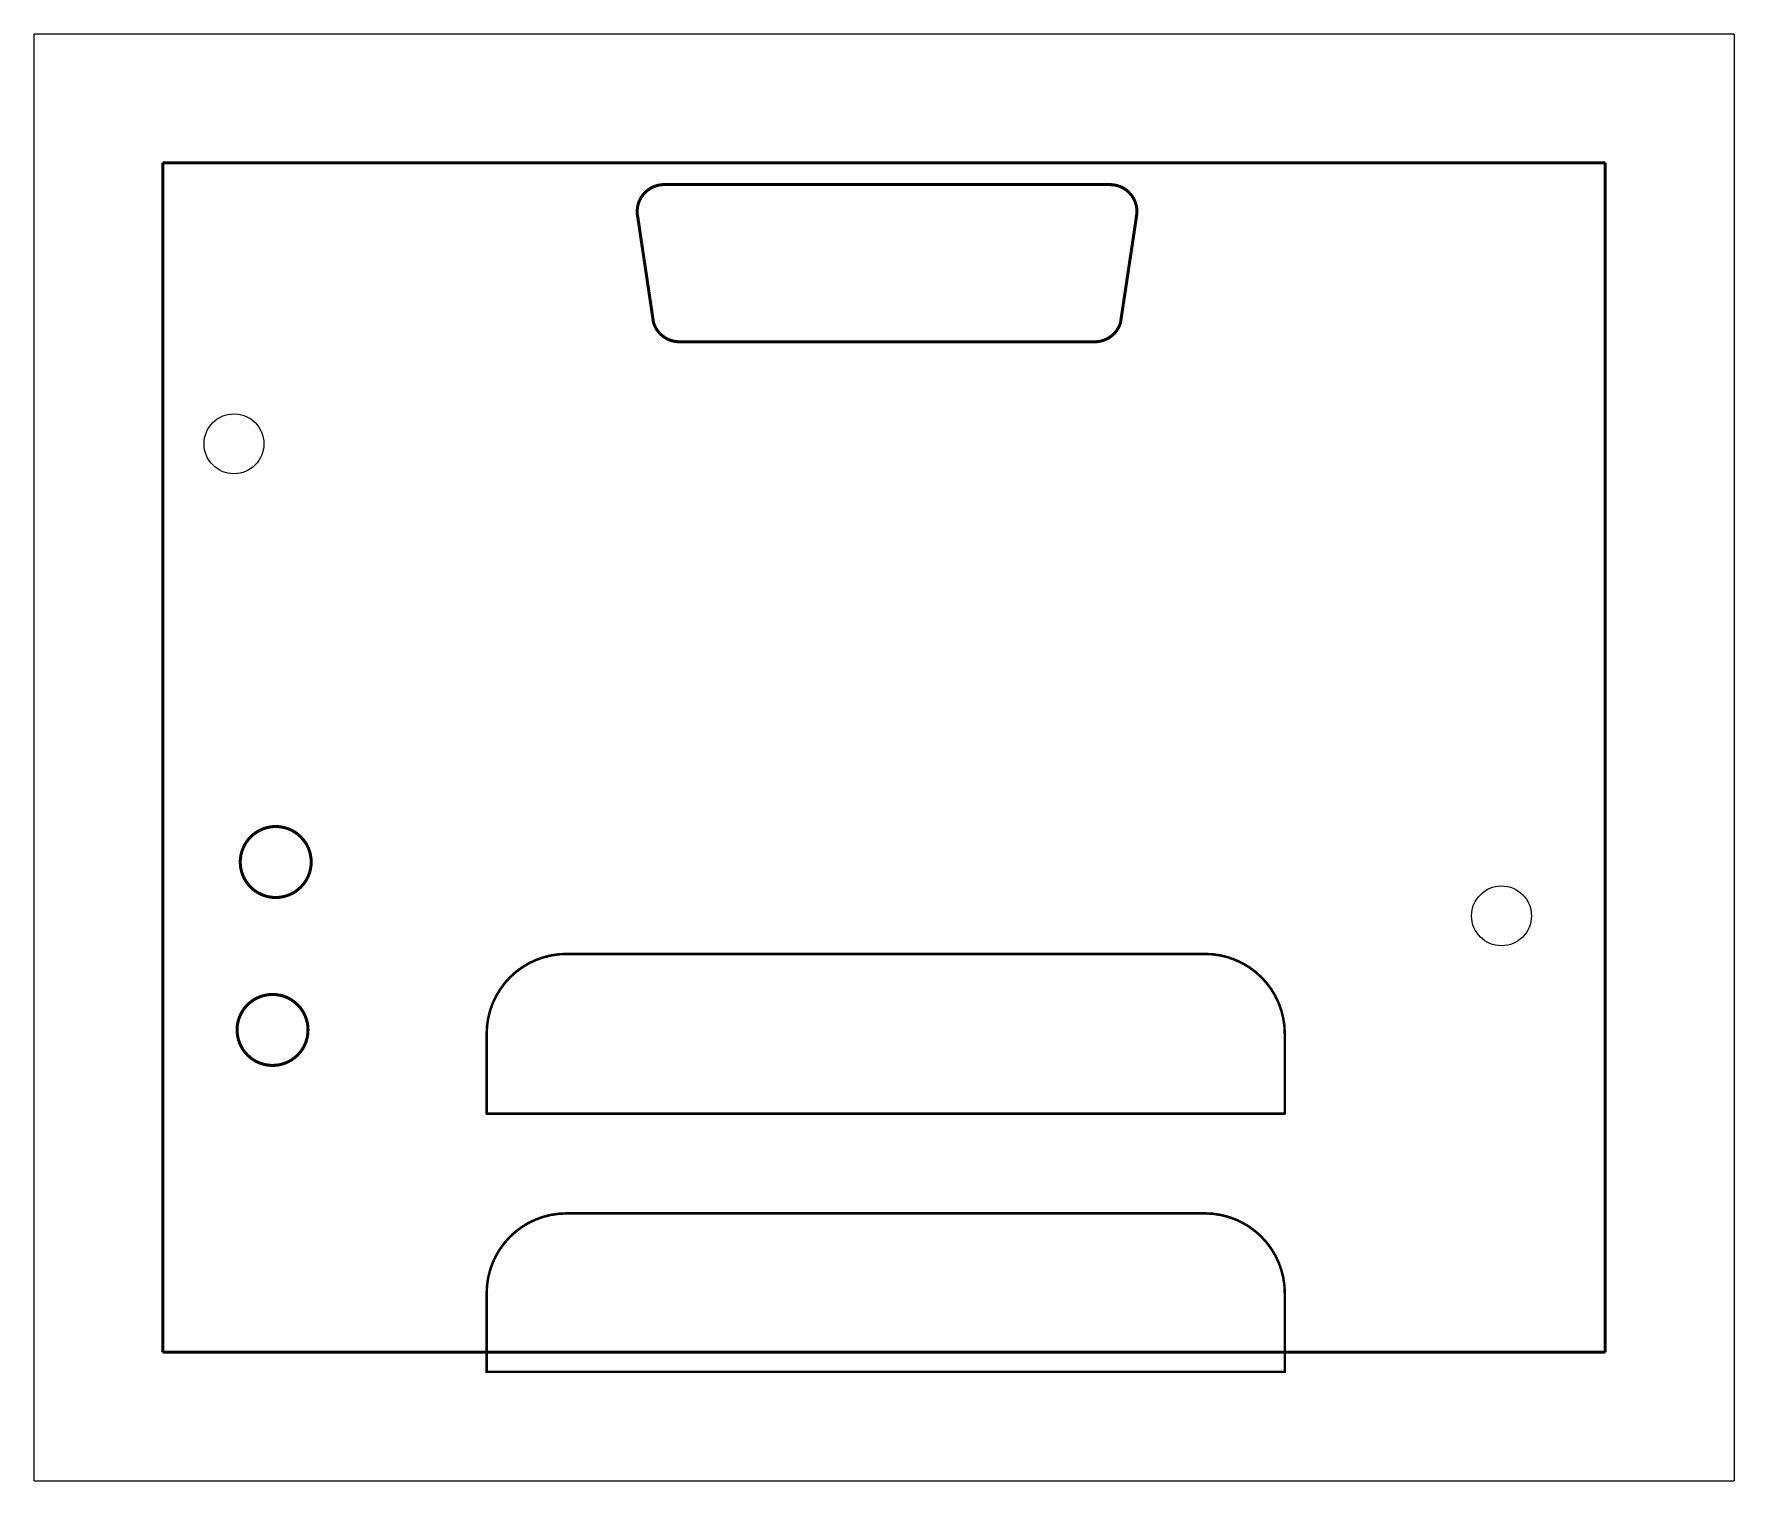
# Model space of a CAD drawing. Extents: x -5 to 80.2, y 2.2 to 74.7.
import ezdxf

# ---------------------------------------------------------------- set-up
doc = ezdxf.new("R2010")
doc.units = 0
doc.header["$MEASUREMENT"] = 0
doc.layers.get('0').update_dxf_attribs({"linetype": 'CONTINUOUS'})
doc.layers.add('21', color=253, linetype='CONTINUOUS')
doc.layers.add('Spigoli visibili(ISO)', color=7, linetype='CONTINUOUS', lineweight=50)

msp = doc.modelspace()

# ---------------------------------------------------------------- linework, layer by layer
at = {"linetype": 'Continuous'}
for p, q in [((80.23, 74.665), (-4.97, 74.665)), ((-4.97, 2.165), (-4.97, 74.665)), ((80.23, 74.665), (80.23, 2.165)), ((-4.97, 2.165), (80.23, 2.165))]:
    msp.add_line(p, q, dxfattribs=at)
for centre in [(5.052, 54.133), (68.58, 30.48)]:
    msp.add_circle(centre, 1.5, dxfattribs=at)
at = {"layer": '21'}
for points, const_width in [([(26.607, 67.12, 0.4733), (25.286, 65.509)], 0.152), ([(26.607, 67.158, 1), (26.607, 67.081)], 0.0762), ([(26.607, 67.081, 1), (26.607, 67.158)], 0.0762), ([(50.274, 65.486, 0.4786), (48.959, 67.12)], 0.152), ([(48.959, 67.158, 1), (48.959, 67.081)], 0.0762), ([(48.959, 67.081, 1), (48.959, 67.158)], 0.0762), ([(25.323, 65.525, 1), (25.248, 65.514)], 0.0762), ([(25.249, 65.502, 1), (25.324, 65.517)], 0.0762), ([(50.237, 65.494, 1), (50.311, 65.478)], 0.0762), ([(50.317, 65.488, 1), (50.242, 65.5)], 0.0762), ([(26.066, 60.253, 0.3415), (27.369, 59.245)], 0.152), ([(26.102, 60.263, 1), (26.029, 60.243)], 0.0762), ([(26.035, 60.23, 1), (26.111, 60.242)], 0.0762), ([(48.197, 59.245, 0.3467), (49.505, 60.278)], 0.152), ([(49.454, 60.267, 1), (49.53, 60.256)], 0.0762), ([(49.542, 60.269, 1), (49.468, 60.286)], 0.0762), ([(27.369, 59.284, 1), (27.369, 59.207)], 0.0762), ([(27.369, 59.207, 1), (27.369, 59.284)], 0.0762), ([(48.197, 59.284, 1), (48.197, 59.207)], 0.0762), ([(48.197, 59.207, 1), (48.197, 59.284)], 0.0762), ([(7.144, 31.401, 1), (7.144, 34.957, 1), (7.144, 31.401)], 0.152), ([(21.716, 28.574, 0.4142), (17.716, 24.574)], 0.127), ([(21.716, 28.606, 1), (21.716, 28.542)], 0.0635), ([(21.716, 28.542, 1), (21.716, 28.606)], 0.0635), ([(57.716, 24.574, 0.4142), (53.716, 28.574)], 0.127), ([(53.716, 28.606, 1), (53.716, 28.542)], 0.0635), ([(53.716, 28.542, 1), (53.716, 28.606)], 0.0635), ([(6.985, 22.987, 1), (6.985, 26.543, 1), (6.985, 22.987)], 0.152), ([(17.748, 24.574, 1), (17.684, 24.574)], 0.0635), ([(17.684, 24.574, 1), (17.748, 24.574)], 0.0635), ([(57.748, 24.574, 1), (57.684, 24.574)], 0.0635), ([(57.684, 24.574, 1), (57.748, 24.574)], 0.0635), ([(17.716, 20.606, 1), (17.716, 20.542)], 0.0635), ([(17.684, 20.574, 1), (17.748, 20.574)], 0.0635), ([(57.684, 20.574, 1), (57.748, 20.574)], 0.0635), ([(57.716, 20.542, 1), (57.716, 20.606)], 0.0635), ([(21.716, 15.574, 0.4142), (17.716, 11.574)], 0.127), ([(21.716, 15.606, 1), (21.716, 15.542)], 0.0635), ([(21.716, 15.542, 1), (21.716, 15.606)], 0.0635), ([(57.716, 11.574, 0.4142), (53.716, 15.574)], 0.127), ([(53.716, 15.606, 1), (53.716, 15.542)], 0.0635), ([(53.716, 15.542, 1), (53.716, 15.606)], 0.0635), ([(17.748, 11.574, 1), (17.684, 11.574)], 0.0635), ([(17.684, 11.574, 1), (17.748, 11.574)], 0.0635), ([(57.748, 11.574, 1), (57.684, 11.574)], 0.0635), ([(57.684, 11.574, 1), (57.748, 11.574)], 0.0635)]:
    msp.add_lwpolyline(points, format="xyb", dxfattribs=dict(at, const_width=const_width))
for points, const_width in [([(26.607, 67.12), (48.959, 67.12)], 0.152), ([(26.073, 60.236), (25.286, 65.519)], 0.152), ([(50.279, 65.494), (49.492, 60.261)], 0.152), ([(27.369, 59.245), (48.197, 59.245)], 0.152), ([(21.716, 28.574), (53.716, 28.574)], 0.127), ([(17.716, 20.574), (17.716, 24.574)], 0.127), ([(57.716, 24.574), (57.716, 20.574)], 0.127), ([(17.716, 20.574), (57.716, 20.574)], 0.127), ([(21.716, 15.574), (53.716, 15.574)], 0.127), ([(17.716, 7.574), (17.716, 11.574)], 0.127), ([(57.716, 11.574), (57.716, 7.574)], 0.127), ([(17.716, 7.637), (57.716, 7.637)], 0.127)]:
    msp.add_lwpolyline(points, dxfattribs=dict(at, const_width=const_width))
at = {"layer": 'Spigoli visibili(ISO)'}
for p, q in [((1.48, 8.615), (1.48, 68.215)), ((1.48, 68.215), (73.78, 68.215)), ((73.78, 68.215), (73.78, 8.615)), ((73.78, 8.615), (1.48, 8.615))]:
    msp.add_line(p, q, dxfattribs=at)

doc.saveas('drawing.dxf')
